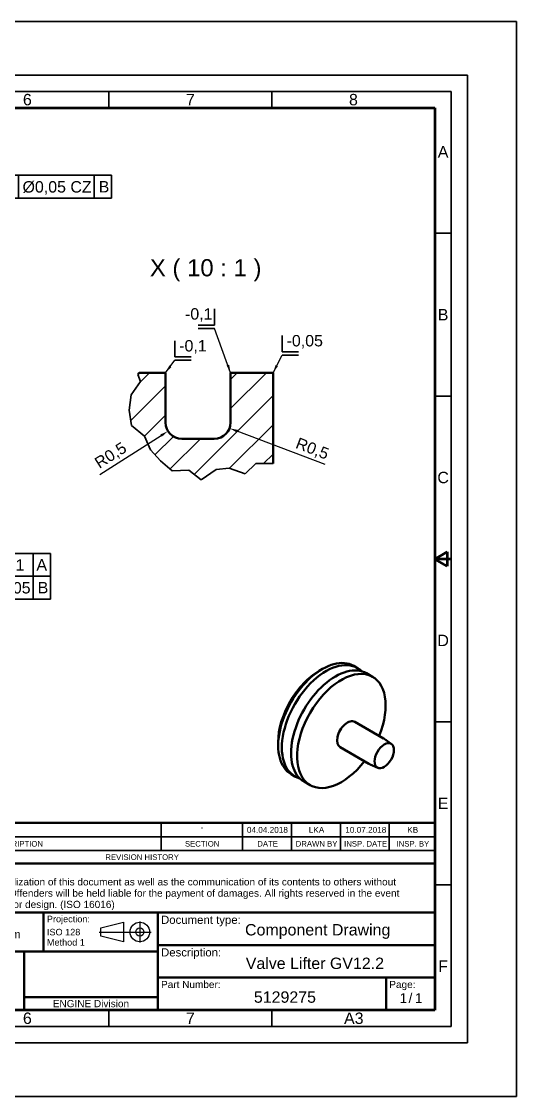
# Model space of a CAD drawing. Header units: millimetres. Extents: x -8 to 218, y -8 to 157.
# Drawn here: x 141.6 to 217.5, y -8.2 to 156.8 of the extents above; entities that cross this region are included whole.
import ezdxf

# ---------------------------------------------------------------- set-up
doc = ezdxf.new("R2010")
doc.units = ezdxf.units.MM
doc.header["$LTSCALE"] = 0.5
for name, color, linetype, lineweight in [('Bemaßungen(DIN)', 7, 'Continuous', 35), ('Bruchlinien(DIN)', 7, 'Continuous', 35), ('Rahmen_Feldeinteilung', 7, 'Continuous', 35), ('Rahmen_Formatbeschneidung', 7, 'Continuous', 35), ('Rahmen_Mittenmarkierung', 7, 'Continuous', 70), ('Rahmen_Unbeschnitten', 7, 'Continuous', 35), ('Rahmen_Zeichnungsflächenbegrenzung', 7, 'Continuous', 70), ('Sichtbare Kanten(DIN)', 7, 'Continuous', 50), ('Skizziergeometrie(DIN)', 7, 'Continuous', 50), ('Symbole(DIN)', 7, 'Continuous', 35)]:
    doc.layers.add(name, color=color, linetype=linetype, lineweight=lineweight)
doc.layers.add('Schraffur', color=179, linetype='Continuous', lineweight=9, true_color=0x1e1e47)
doc.styles.add('01_Aktuell-DIN-Revtab', font='arial.ttf')
doc.styles.add('0_Aktuell-DIN-Revtab', font='arial.ttf')
doc.styles.add('Aktuell-BSI', font='arial.ttf')
doc.styles.add('Aktuell-DIN', font='arial.ttf')
doc.styles.add('HOBText5', font='arial.ttf')
doc.styles.add('Rahmen_Text_Feldbez', font='arial.ttf')
doc.styles.get("Standard").update_dxf_attribs({"font": 'isocp.shx'})
doc.styles.add('Textstil13', font='')
doc.styles.add('Textstil16', font='arial.ttf')
doc.styles.add('Textstil70', font='arial.ttf')
doc.styles.get('Textstil13').set_extended_font_data('AIGDT')
doc.dimstyles.new('Bemaßung', dxfattribs={"dimscale": 0.5, "dimtxt": 3.5, "dimasz": 2.5, "dimexe": 1.5, "dimexo": 0, "dimgap": 0.8, "dimtad": 1, "dimdec": 8, "dimrnd": 1e-08, "dimtxsty": 'Aktuell-BSI', "dimcen": 0.09, "dimdle": 10, "dimclrd": 7, "dimclre": 7, "dimclrt": 7, "dimadec": 6, "dimazin": 2, "dimtfac": 0.714286, "dimtdec": 8, "dimtmove": 0, "dimatfit": 3, "dimfxl": 1, "dimtolj": 1, "dimlwd": 25, "dimlwe": 25, "dimarcsym": 0})
doc.dimstyles.new('Führungslinie(DIN)', dxfattribs={"dimscale": 0.5, "dimtxt": 0.18, "dimasz": 2.5, "dimexe": 0.18, "dimexo": 0.0625, "dimgap": 0.09, "dimtad": 0, "dimtih": 1, "dimtoh": 1, "dimdec": 4, "dimzin": 0, "dimdsep": 46, "dimtxsty": 'Standard', "dimcen": 0.09, "dimadec": 0, "dimazin": 0, "dimtfac": 1, "dimtdec": 4, "dimtofl": 0, "dimtmove": 0, "dimatfit": 3, "dimfxl": 1, "dimtolj": 1, "dimtzin": 0, "dimarcsym": 0})

# ---------------------------------------------------------------- blocks, each defined once
blk = doc.blocks.new('*D34')
at = {"layer": 'Bemaßungen(DIN)', "color": 7, "linetype": 'Continuous', "lineweight": 25, "transparency": 16777216}
blk.add_line((188.15, 88.74), (174.67, 93.87), dxfattribs=at)
at = {"layer": 'Bemaßungen(DIN)', "color": 7, "linetype": 'Continuous', "transparency": 16777216}
blk.add_solid([(174.75, 94.07), (174.6, 93.68), (173.5, 94.32)], dxfattribs=at)
at = {"layer": 'Defpoints', "color": 0, "linetype": 'Continuous', "transparency": 16777216}
for p in [(171.17, 95.21), (173.5, 94.32)]:
    blk.add_point(p, dxfattribs=at)
at = {"layer": 'Bemaßungen(DIN)', "color": 7, "linetype": 'Continuous', "lineweight": 25, "transparency": 16777216, "insert": (184.11, 92.96), "char_height": 1.75, "attachment_point": 1, "rotation": 339.1591, "style": 'Aktuell-BSI'}
blk.add_mtext('\\A1;R0,5', dxfattribs=at)
blk = doc.blocks.new('*D35')
at = {"layer": 'Bemaßungen(DIN)', "color": 7, "linetype": 'Continuous', "lineweight": 25, "transparency": 16777216}
blk.add_line((153.61, 87.22), (163, 93.19), dxfattribs=at)
at = {"layer": 'Bemaßungen(DIN)', "color": 7, "linetype": 'Continuous', "transparency": 16777216}
blk.add_solid([(162.89, 93.37), (163.12, 93.02), (164.06, 93.87)], dxfattribs=at)
at = {"layer": 'Defpoints', "color": 0, "linetype": 'Continuous', "transparency": 16777216}
for p in [(166.17, 95.21), (164.06, 93.87)]:
    blk.add_point(p, dxfattribs=at)
at = {"layer": 'Bemaßungen(DIN)', "color": 7, "linetype": 'Continuous', "lineweight": 25, "transparency": 16777216, "insert": (152.6, 89.54), "char_height": 1.75, "attachment_point": 1, "rotation": 32.4625, "style": 'Aktuell-BSI'}
blk.add_mtext('\\A1;R0,5', dxfattribs=at)
blk = doc.blocks.new('&Symbol für Form- und Lagetoleranzen2')
at = {"layer": 'Symbole(DIN)'}
for p, q in [((274.63, 266.28), (310.77, 266.28)), ((274.63, 266.28), (274.63, 259.28)), ((282.31, 266.28), (282.31, 259.28)), ((305.51, 266.28), (305.51, 259.28)), ((310.77, 266.28), (310.77, 259.28)), ((274.63, 259.28), (310.77, 259.28))]:
    blk.add_line(p, q, dxfattribs=at)
at = {"layer": 'Symbole(DIN)', "color": 7, "linetype": 'Continuous', "lineweight": 25}
for p, q in [((271.45, 254.06), (271.45, 262.78)), ((271.45, 262.78), (274.63, 262.78)), ((271.13, 254.06), (271.45, 251.56)), ((271.78, 254.06), (271.13, 254.06)), ((271.45, 254.06), (271.45, 251.56)), ((271.45, 251.56), (271.78, 254.06))]:
    blk.add_line(p, q, dxfattribs=at)
at = {"layer": 'Symbole(DIN)', "color": 7, "linetype": 'Continuous', "lineweight": 25, "flags": 128}
blk.add_lwpolyline([(271.13, 254.06), (271.45, 251.56), (271.78, 254.06), (271.13, 254.06)], dxfattribs=at)
at = {"layer": 'Symbole(DIN)', "color": 7}
blk.add_solid([(271.13, 254.06), (271.45, 251.56), (271.78, 254.06), (271.13, 254.06)], dxfattribs=at)
at = {"layer": 'Symbole(DIN)', "char_height": 3.5, "attachment_point": 7}
for s, insert, style in [('2x', (275.78, 268.03), 'Aktuell-BSI'), ('Ø0,05 CZ', (283.52, 260.34), 'Aktuell-BSI'), ('B', (306.88, 261.03), 'Aktuell-BSI'), ('r', (275.89, 260.21), 'Textstil13')]:
    blk.add_mtext(s, dxfattribs=dict(at, insert=insert, style=style))
blk = doc.blocks.new('Ränder A3 quer')
at = {"layer": 'Rahmen_Feldeinteilung'}
for p, q in [((15, 292), (415, 292)), ((310, 292), (310, 287)), ((360, 292), (360, 287)), ((415, 292), (415, 5)), ((410, 248.5), (415, 248.5)), ((410, 198.5), (415, 198.5)), ((415, 148.5), (410, 148.5)), ((410, 98.5), (415, 98.5)), ((410, 48.5), (415, 48.5)), ((310, 5), (310, 10)), ((360, 5), (360, 10)), ((415, 5), (15, 5))]:
    blk.add_line(p, q, dxfattribs=at)
at = {"layer": 'Rahmen_Formatbeschneidung'}
for p, q in [((0, 297), (420, 297)), ((420, 297), (420, 0)), ((420, 0), (0, 0))]:
    blk.add_line(p, q, dxfattribs=at)
at = {"layer": 'Rahmen_Mittenmarkierung'}
for p, q in [((410, 148.5), (413.75, 150.67)), ((413.75, 150.67), (413.75, 146.33)), ((415, 148.5), (410, 148.5)), ((413.75, 146.33), (410, 148.5))]:
    blk.add_line(p, q, dxfattribs=at)
at = {"layer": 'Rahmen_Unbeschnitten'}
for p, q in [((-15, 313.5), (435, 313.5)), ((435, 313.5), (435, -16.5)), ((435, -16.5), (-15, -16.5))]:
    blk.add_line(p, q, dxfattribs=at)
at = {"layer": 'Rahmen_Zeichnungsflächenbegrenzung'}
for p, q in [((20, 287), (410, 287)), ((410, 287), (410, 10)), ((410, 10), (20, 10))]:
    blk.add_line(p, q, dxfattribs=at)
at = {"layer": 'Rahmen_Feldeinteilung', "color": 7, "char_height": 3.5, "attachment_point": 5, "style": 'Rahmen_Text_Feldbez'}
for s, insert in [('6', (285, 289.5)), ('7', (335, 289.52)), ('8', (385, 289.5)), ('A', (412.5, 273.5)), ('B', (412.5, 223.5)), ('C', (412.5, 173.5)), ('D', (412.5, 123.5)), ('E', (412.5, 73.5)), ('F', (412.5, 23.5)), ('6', (285, 7.5)), ('7', (335, 7.52))]:
    blk.add_mtext(s, dxfattribs=dict(at, insert=insert))
at = {"layer": 'Rahmen_Feldeinteilung', "color": 7, "style": 'Rahmen_Text_Feldbez'}
blk.add_attdef('Blattgröße_001', (382.12, 5.77), '', height=3.5, dxfattribs=at)
blk = doc.blocks.new('&Symbol für Form- und Lagetoleranzen4')
at = {"layer": 'Symbole(DIN)', "color": 7, "linetype": 'Continuous', "lineweight": 25}
for p, q in [((258.32, 165.69), (257.99, 163.19)), ((258.32, 163.19), (258.32, 165.69)), ((258.64, 163.19), (258.32, 165.69)), ((257.99, 163.19), (258.64, 163.19)), ((258.32, 163.19), (258.31, 143.21)), ((258.31, 143.21), (262.02, 143.21))]:
    blk.add_line(p, q, dxfattribs=at)
at = {"layer": 'Symbole(DIN)'}
for p, q in [((262.02, 150.21), (292.06, 150.21)), ((262.02, 150.21), (262.02, 136.21)), ((271.47, 150.21), (271.47, 143.21)), ((286.78, 150.21), (286.78, 143.21)), ((292.06, 150.21), (292.06, 143.21)), ((262.02, 143.21), (292.06, 143.21)), ((271.47, 143.21), (271.47, 136.21)), ((286.78, 143.21), (286.78, 136.21)), ((292.06, 143.21), (292.06, 136.21)), ((262.02, 136.21), (292.06, 136.21))]:
    blk.add_line(p, q, dxfattribs=at)
at = {"layer": 'Symbole(DIN)', "color": 7, "linetype": 'Continuous', "lineweight": 25, "flags": 128}
blk.add_lwpolyline([(258.64, 163.19), (258.32, 165.69), (257.99, 163.19), (258.64, 163.19)], dxfattribs=at)
at = {"layer": 'Symbole(DIN)', "color": 7}
blk.add_solid([(258.64, 163.19), (258.32, 165.69), (257.99, 163.19), (258.64, 163.19)], dxfattribs=at)
at = {"layer": 'Symbole(DIN)', "char_height": 3.5, "attachment_point": 7}
for s, insert, style in [('b', (263.29, 144.13), 'Textstil13'), ('0,01', (274.58, 144.27), 'Aktuell-BSI'), ('A', (287.78, 144.96), 'Aktuell-BSI'), ('r', (264.17, 137.14), 'Textstil13'), ('Ø0,05', (272.67, 137.27), 'Aktuell-BSI'), ('B', (288.17, 137.96), 'Aktuell-BSI')]:
    blk.add_mtext(s, dxfattribs=dict(at, insert=insert, style=style))
blk = doc.blocks.new('Kantenbruch links unten')
at = {"layer": 'Skizziergeometrie(DIN)', "lineweight": 35}
for p, q in [((0, 6), (0, 1)), ((0, 1), (5, 1)), ((0, 0), (5, 0))]:
    blk.add_line(p, q, dxfattribs=at)
at = {"layer": 'Symbole(DIN)', "color": 7, "style": 'Aktuell-DIN'}
blk.add_attdef('Kantenbruch_001', (1.34, 2.69), '', height=3.5, dxfattribs=at)
blk = doc.blocks.new('Kantenbruch rechts unten')
at = {"layer": 'Skizziergeometrie(DIN)', "lineweight": 35}
for p, q in [((0, 1), (0, 6)), ((-5, 1), (0, 1)), ((0, 0), (-5, 0))]:
    blk.add_line(p, q, dxfattribs=at)
at = {"layer": 'Symbole(DIN)', "color": 7, "style": 'Aktuell-DIN'}
blk.add_attdef('Kantenbruch_001', (-9.03, 2.69), '', height=3.5, dxfattribs=at)
blk = doc.blocks.new('Schriftfelder Extern_neu')
at = {"layer": 'Skizziergeometrie(DIN)'}
for p, q in [((78.45, 158.45), (258.45, 158.45)), ((78.45, 143.45), (78.45, 158.45)), ((258.45, 158.45), (258.45, 143.45)), ((258.45, 143.45), (78.45, 143.45)), ((78.45, 143.45), (98.45, 143.45)), ((78.45, 131.45), (78.45, 143.45)), ((98.45, 143.45), (98.45, 131.45)), ((98.45, 143.45), (118.45, 143.45)), ((98.45, 131.45), (98.45, 143.45)), ((118.45, 143.45), (118.45, 131.45)), ((118.45, 143.45), (138.45, 143.45)), ((118.45, 131.45), (118.45, 143.45)), ((138.45, 143.45), (173.45, 143.45)), ((138.45, 131.45), (138.45, 143.45)), ((138.45, 143.45), (138.45, 131.45)), ((173.45, 143.45), (258.45, 143.45)), ((173.45, 133.45), (173.45, 143.45)), ((173.45, 143.45), (173.45, 131.45)), ((258.45, 143.45), (258.45, 133.45)), ((258.45, 133.45), (173.45, 133.45)), ((173.45, 133.45), (258.45, 133.45)), ((173.45, 123.45), (173.45, 133.45)), ((258.45, 133.45), (258.45, 123.45)), ((78.45, 113.45), (78.45, 131.45)), ((78.45, 131.45), (132.45, 131.45)), ((98.45, 131.45), (78.45, 131.45)), ((118.45, 131.45), (98.45, 131.45)), ((138.45, 131.45), (118.45, 131.45)), ((132.45, 113.45), (132.45, 131.45)), ((132.45, 131.45), (173.45, 131.45)), ((132.45, 113.45), (132.45, 131.45)), ((173.45, 131.45), (138.45, 131.45)), ((173.45, 131.45), (173.45, 113.45)), ((173.45, 123.45), (243.45, 123.45)), ((173.45, 113.45), (173.45, 123.45)), ((258.45, 123.45), (173.45, 123.45)), ((243.45, 123.45), (243.45, 113.45)), ((243.45, 123.45), (258.45, 123.45)), ((243.45, 113.45), (243.45, 123.45)), ((258.45, 123.45), (258.45, 113.45)), ((132.45, 117.45), (173.45, 117.45)), ((78.45, 113.45), (132.45, 113.45)), ((173.45, 113.45), (132.45, 113.45)), ((243.45, 113.45), (173.45, 113.45)), ((258.45, 113.45), (243.45, 113.45))]:
    blk.add_line(p, q, dxfattribs=at)
at = {"layer": 'Skizziergeometrie(DIN)', "lineweight": 25}
for p, q in [((155.95, 138.7), (162.95, 140.45)), ((155.95, 136.2), (155.95, 138.7)), ((162.95, 140.45), (162.95, 134.45)), ((162.95, 134.45), (155.95, 136.2))]:
    blk.add_line(p, q, dxfattribs=at)
at = {"layer": 'Skizziergeometrie(DIN)', "linetype": 'Continuous', "lineweight": 25}
for p, q in [((167.95, 140.7), (167.95, 134.2)), ((155.45, 137.45), (171.45, 137.45))]:
    blk.add_line(p, q, dxfattribs=at)
at = {"layer": 'Skizziergeometrie(DIN)', "lineweight": 25}
for radius in [3, 1.25]:
    blk.add_circle((167.95, 137.45), radius, dxfattribs=at)
at = {"layer": 'Symbole(DIN)', "color": 7, "insert": (79.45, 157.41), "char_height": 2.2, "width": 169.8892, "attachment_point": 1, "line_spacing_factor": 0.944221, "style": 'Aktuell-DIN'}
blk.add_mtext('\\fArial|b0|i0;\\H2.2000;Copyright\\P\\fArial|b0|i0;\\H2.2000;The reproduction, distribution and utilization of this document as well as the communication of its contents to others without express authorization is prohibited. Offenders will be held liable for the payment of damages. All rights reserved in the event of the grant of a patent, utility model or design. (ISO 16016)', dxfattribs=at)
at = {"layer": 'Symbole(DIN)', "color": 7, "style": 'Aktuell-DIN'}
for s, insert, char_height, attachment_point in [('\\fArial|b0|i0;\\H2.0000;Weight:', (79.45, 142.45), 2, 1), ('\\fArial|b0|i0;\\H2.0000;Scale:', (99.45, 142.45), 2, 1), ('\\fArial|b0|i0;\\H2.0000;Unit:', (119.45, 142.45), 2, 1), ('\\fArial|b0|i0;\\H2.0000;Projection:', (139.45, 142.45), 2, 1), ('\\fArial|b0|i0;\\H2.5000;Document type:', (174.45, 142.45), 2.5, 1), ('\\fArial|b0|i0;\\H2.5000;mm', (128.45, 136.78), 2.5, 5), ('\\fArial|b0|i0;\\H2.5000;Description:', (174.45, 132.45), 2.5, 1), ('\\fArial|b0|i0;\\H2.2000;Part Number:', (174.45, 122.45), 2.2, 1), ('\\fArial|b0|i0;\\H3.0000;/', (250.95, 117.15), 3, 5), ('\\fArial|b0|i0;\\H1.5217;Drawing Approval Stamp', (105.45, 115.45), 1.5217, 5), ('\\fArial|b0|i0;\\H2.2000;ENGINE Division', (152.95, 115.45), 2.2, 5)]:
    blk.add_mtext(s, dxfattribs=dict(at, insert=insert, char_height=char_height, attachment_point=attachment_point))
at = {"layer": 'Symbole(DIN)', "color": 7, "insert": (139.45, 138.42), "char_height": 2, "attachment_point": 1, "line_spacing_factor": 0.944221, "style": 'Aktuell-DIN'}
blk.add_mtext('\\fArial|b0|i0;\\H2.0000;ISO 128\\P\\fArial|b0|i0;\\H2.0000;Method 1', dxfattribs=at)
at = {"layer": 'Symbole(DIN)', "color": 7, "insert": (244.45, 122.45), "char_height": 2.2, "width": 22.0499, "attachment_point": 1, "style": 'Aktuell-DIN'}
blk.add_mtext('\\fArial|b0|i0;\\H2.2000;Page:', dxfattribs=at)
at = {"layer": 'Symbole(DIN)', "color": 7}
for tag, p, height, style in [('Component_drawing/Assembly_001', (200.21, 136.39), 3.5, 'Aktuell-DIN'), ('MASSE\\P2;_001', (88.37, 135.2), 2.5, 'Textstil16'), ('Anfänglicher_Ansichtsmaßstab_001', (105.83, 135.2), 2.5, 'Textstil16'), ('BEZEICHNUNG_001', (200.43, 126.09), 3.5, 'Aktuell-DIN'), ('BAUTEILNUMMER_001', (202.93, 115.73), 3.5, 'Aktuell-DIN'), ('Blattnummer_001', (247.59, 115.65), 3, 'Textstil70'), ('Anzahl_der_Blätter_001', (252.3, 115.65), 3, 'Textstil70')]:
    blk.add_attdef(tag, p, '', height=height, dxfattribs=dict(at, style=style))
blk = doc.blocks.new('REVISION HISTORY')
at = {"layer": 'Symbole(DIN)', "lineweight": 50}
for p, q in [((230, 67.51), (410, 67.51)), ((230, 67.51), (230, 63.18)), ((410, 67.51), (410, 63.18)), ((230, 58.98), (230, 63.18)), ((410, 58.98), (410, 63.18)), ((230, 55), (230, 58.98)), ((410, 55), (410, 58.98)), ((230, 55), (410, 55))]:
    blk.add_line(p, q, dxfattribs=at)
at = {"layer": 'Symbole(DIN)'}
for p, q in [((237, 67.51), (237, 63.18)), ((326, 67.51), (326, 63.18)), ((351, 67.51), (351, 63.18)), ((366, 67.51), (366, 63.18)), ((381, 67.51), (381, 63.18)), ((396, 67.51), (396, 63.18)), ((230, 63.18), (410, 63.18)), ((237, 58.98), (237, 63.18)), ((326, 58.98), (326, 63.18)), ((351, 58.98), (351, 63.18)), ((366, 58.98), (366, 63.18)), ((381, 58.98), (381, 63.18)), ((396, 58.98), (396, 63.18)), ((230, 58.98), (410, 58.98))]:
    blk.add_line(p, q, dxfattribs=at)
at = {"layer": 'Symbole(DIN)', "color": 7, "attachment_point": 7}
for s, insert, char_height, style in [('1', (233.09, 64.44), 1.8, '01_Aktuell-DIN-Revtab'), ('Start drawing', (238.12, 64.17), 1.8, '01_Aktuell-DIN-Revtab'), ('-', (338.16, 65.23), 1.8, '01_Aktuell-DIN-Revtab'), ('04.04.2018', (352.32, 64.43), 1.8, '01_Aktuell-DIN-Revtab'), ('LKA', (371.31, 64.45), 1.8, '01_Aktuell-DIN-Revtab'), ('10.07.2018', (382.5, 64.43), 1.8, '01_Aktuell-DIN-Revtab'), ('KB', (401.52, 64.45), 1.8, '01_Aktuell-DIN-Revtab'), ('REV.', (230.92, 60.23), 1.7, '0_Aktuell-DIN-Revtab'), ('DESCRIPTION', (273.57, 60.2), 1.7, '0_Aktuell-DIN-Revtab'), ('SECTION', (333.33, 60.2), 1.7, '0_Aktuell-DIN-Revtab'), ('DATE', (355.52, 60.23), 1.7, '0_Aktuell-DIN-Revtab'), ('DRAWN BY', (367.29, 60.23), 1.7, '0_Aktuell-DIN-Revtab'), ('INSP. DATE', (382.13, 60.2), 1.7, '0_Aktuell-DIN-Revtab'), ('INSP. BY', (398.22, 60.2), 1.7, '0_Aktuell-DIN-Revtab'), ('REVISION HISTORY', (308.91, 56.11), 1.7, '0_Aktuell-DIN-Revtab')]:
    blk.add_mtext(s, dxfattribs=dict(at, insert=insert, char_height=char_height, style=style))

msp = doc.modelspace()

# ---------------------------------------------------------------- hatches: boundary and pattern name
at = {"layer": 'Schraffur'}
h = msp.add_hatch(dxfattribs=at)
h.set_pattern_fill('ANSI31', color=256, scale=25.4, style=0)
h.set_pattern_definition([(45, (0, 0), (-2.245064, 2.245064), [])])
edge = h.paths.add_edge_path()
edge.add_line((158.40825284, 99.46899105), (159.85285138, 101.5137306))
edge.add_line((159.85285138, 101.5137306), (159.41564247, 102.57941554))
edge.add_line((159.41564247, 102.57941554), (159.6685277, 102.83230077))
edge.add_line((159.6685277, 102.83230077), (163.6685277, 102.83230077))
edge.add_line((163.6685277, 102.83230077), (163.6685277, 95.20730077))
edge.add_ellipse((166.1685277, 95.20730077), major_axis=(0, -2.5), ratio=1, start_angle=270, end_angle=360)
edge.add_line((166.1685277, 92.70730077), (171.1685277, 92.70730077))
edge.add_ellipse((171.1685277, 95.20730077), major_axis=(2.5, 0), ratio=1, start_angle=270, end_angle=360)
edge.add_line((173.6685277, 95.20730077), (173.6685277, 102.83230077))
edge.add_line((173.6685277, 102.83230077), (180.1685277, 102.83230077))
edge.add_line((180.1685277, 102.83230077), (180.1685277, 88.8945139))
edge.add_line((180.1685277, 88.8945139), (177.53477326, 88.92837479))
edge.add_line((177.53477326, 88.92837479), (175.87559378, 87.3074247))
edge.add_line((175.87559378, 87.3074247), (173.43668751, 88.1970809))
edge.add_line((173.43668751, 88.1970809), (171.44914563, 87.98919614))
edge.add_line((171.44914563, 87.98919614), (169.14384339, 86.39497234))
edge.add_line((169.14384339, 86.39497234), (167.23514246, 87.8911125))
edge.add_line((167.23514246, 87.8911125), (164.71269997, 87.8011249))
edge.add_line((164.71269997, 87.8011249), (162.91553698, 89.29903227))
edge.add_line((162.91553698, 89.29903227), (161.3594482, 91.00272965))
edge.add_line((161.3594482, 91.00272965), (160.45979747, 93.12428793))
edge.add_line((160.45979747, 93.12428793), (158.45985929, 94.74127745))
edge.add_line((158.45985929, 94.74127745), (158.09792043, 97.11480982))
edge.add_line((158.09792043, 97.11480982), (158.40825284, 99.46899105))

# ---------------------------------------------------------------- linework, layer by layer
at = {"layer": 'Bruchlinien(DIN)'}
for p, q in [((159.85285138, 101.5137306), (159.41564247, 102.57941554)), ((158.40825284, 99.46899105), (159.85285138, 101.5137306)), ((158.09792043, 97.11480982), (158.40825284, 99.46899105)), ((158.45985929, 94.74127745), (158.09792043, 97.11480982)), ((160.45979747, 93.12428793), (158.45985929, 94.74127745)), ((161.3594482, 91.00272965), (160.45979747, 93.12428793)), ((162.91553698, 89.29903227), (161.3594482, 91.00272965)), ((164.71269997, 87.8011249), (162.91553698, 89.29903227)), ((167.23514246, 87.8911125), (164.71269997, 87.8011249)), ((169.14384339, 86.39497234), (167.23514246, 87.8911125)), ((171.44914563, 87.98919614), (169.14384339, 86.39497234)), ((173.43668751, 88.1970809), (171.44914563, 87.98919614)), ((175.87559378, 87.3074247), (173.43668751, 88.1970809)), ((177.53477326, 88.92837479), (175.87559378, 87.3074247)), ((180.1685277, 88.8945139), (177.53477326, 88.92837479))]:
    msp.add_line(p, q, dxfattribs=at)
at = {"layer": 'Sichtbare Kanten(DIN)'}
for p, q in [((159.6685277, 102.83230077), (159.41564247, 102.57941554)), ((163.6685277, 102.83230077), (159.6685277, 102.83230077)), ((163.6685277, 95.20730077), (163.6685277, 102.83230077)), ((180.1685277, 102.83230077), (173.6685277, 102.83230077)), ((173.6685277, 102.83230077), (173.6685277, 95.20730077)), ((180.1685277, 88.8945139), (180.1685277, 102.83230077)), ((171.1685277, 92.70730077), (166.1685277, 92.70730077)), ((192.54642773, 57.84443693), (193.11211316, 57.5178383)), ((187.25145299, 57.08318643), (187.74642773, 57.36896023)), ((194.52632672, 56.70134172), (195.44556554, 56.17061894)), ((192.7104167, 49.2627089), (197.11818651, 46.71788181)), ((198.33759547, 45.84251035), (197.3048519, 46.596363)), ((180.95820263, 46.18295707), (180.95820263, 45.61140947)), ((190.4604167, 45.36559458), (194.86818651, 42.82076749)), ((196.23598491, 42.20241409), (195.06675758, 42.71986993)), ((182.94642773, 41.21674918), (183.51211316, 40.89015055)), ((184.92632672, 40.07365396), (185.84556554, 39.54293119))]:
    msp.add_line(p, q, dxfattribs=at)
for centre, start, end in [((166.1685277, 95.20730077), 180, 270), ((171.1685277, 95.20730077), 270, 0)]:
    msp.add_arc(centre, 2.5, start, end, dxfattribs=at)
for centre, major_axis, start_param, end_param in [((187.74642773, 49.53059305), (-4.8, -8.31384388), 3.1415926536, 6.2831853072), ((188.31211316, 49.20399442), (4.8, 8.31384388), 6.1353333035, 9.5726299645), ((189.72632672, 48.38749784), (4.8, 8.31384388), 0, 3.1415926536), ((187.25145299, 49.81636686), (-4.45, -7.70762609), 3.926990817, 5.4977871438), ((190.64556554, 47.85677506), (4.8, 8.31384388), 4.9489645912, 10.7589986767), ((191.5854167, 47.31415174), (1.125, 1.94855716), 0, 3.1415926536)]:
    msp.add_ellipse(centre, major_axis=major_axis, ratio=0.5773502692, start_param=start_param, end_param=end_param, dxfattribs=at)
msp.add_ellipse((197.2216586, 44.06006596), major_axis=(-1.05282185, -1.82354094), ratio=0.5773502692, dxfattribs=at)
for points, knots in [([(197.3048519, 46.596363), (197.29290972, 46.60508022), (197.28085773, 46.61368276), (197.25654486, 46.63064781), (197.24428397, 46.63901032), (197.2195647, 46.65548516), (197.20710631, 46.66359749), (197.18200409, 46.67956246), (197.16936025, 46.6874151), (197.14389972, 46.70285187), (197.13108305, 46.71043599), (197.11818651, 46.71788181)], [3.865087461433, 3.865087461433, 3.865087461433, 3.865087461433, 3.877468132544, 3.877468132544, 3.889848803655, 3.889848803655, 3.902229474766, 3.902229474766, 3.914610145876, 3.914610145876, 3.926990816987, 3.926990816987, 3.926990816987, 3.926990816987]), ([(194.86818651, 42.82076749), (194.88108305, 42.81332168), (194.89405943, 42.80601417), (194.92015832, 42.7916831), (194.93328083, 42.78465953), (194.95965802, 42.77090285), (194.97291269, 42.76416974), (194.99953996, 42.75099964), (195.01291254, 42.74456265), (195.03976115, 42.73198961), (195.05323716, 42.72585355), (195.06675758, 42.71986993)], [0.785398163397, 0.785398163397, 0.785398163397, 0.785398163397, 0.797778834508, 0.797778834508, 0.810159505619, 0.810159505619, 0.82254017673, 0.82254017673, 0.83492084784, 0.83492084784, 0.847301518951, 0.847301518951, 0.847301518951, 0.847301518951])]:
    msp.add_open_spline(points, degree=3, knots=knots, dxfattribs=at)

# ---------------------------------------------------------------- block references
at = {"xscale": 0.5, "yscale": 0.5, "zscale": 0.5}
for name, p, values in [('Ränder A3 quer', (0, 0), {'Blattgröße_001': 'A3'}), ('Kantenbruch rechts unten', (171.18834551, 109.6508819), {'Kantenbruch_001': '-0,1'}), ('Kantenbruch links unten', (165.11257421, 104.75753266), {'Kantenbruch_001': '-0,1'}), ('Kantenbruch links unten', (181.57901993, 105.53690613), {'Kantenbruch_001': '-0,05'}), ('Schriftfelder Extern_neu', (75.77260717, -51.72660765), {'BAUTEILNUMMER_001': '5129275', 'BEZEICHNUNG_001': 'Valve Lifter GV12.2', 'MASSE\\P2;_001': '-', 'Anfänglicher_Ansichtsmaßstab_001': '2 : 1', 'Blattnummer_001': '1', 'Anzahl_der_Blätter_001': '1', 'Component_drawing/Assembly_001': 'Component Drawing'})]:
    msp.add_blockref(name, p, dxfattribs=at).add_auto_attribs(values)
at = {"layer": 'Symbole(DIN)', "xscale": 0.5, "yscale": 0.5, "zscale": 0.5}
for name in ['&Symbol für Form- und Lagetoleranzen2', '&Symbol für Form- und Lagetoleranzen4', 'REVISION HISTORY']:
    msp.add_blockref(name, (0, 0), dxfattribs=at)

# ---------------------------------------------------------------- texts
at = {"layer": 'Symbole(DIN)', "color": 7, "insert": (161.28133086, 116.84826347), "char_height": 2.6249998808, "attachment_point": 7, "style": 'HOBText5'}
msp.add_mtext('X ( 10 : 1 )', dxfattribs=at)

# ---------------------------------------------------------------- dimensions: what is measured, and where the dimension line sits
at = {"layer": 'Bemaßungen(DIN)', "color": 7, "linetype": 'Continuous', "lineweight": 25}
for center, mpoint, picture, middle in [((166.1685277, 95.20730077), (164.05916975, 93.86543303), '*D35', (156.00066788, 88.73901826)), ((171.1685277, 95.20730077), (173.50495729, 94.31786456), '*D34', (185.49539362, 89.75332374))]:
    dim = msp.add_radius_dim(center=center, mpoint=mpoint, dimstyle='Bemaßung', override={"dimgap": 0.8, "dimdec": 1, "dimlfac": 0.2, "dimcen": 0, "dimtol": 0, "dimlim": 0, "dimtp": 0, "dimtm": 0, "dimtdec": 8, "dimtofl": 0}, dxfattribs=at)
    dim.commit()
    dim.dimension.update_dxf_attribs({"geometry": picture, "text_midpoint": middle, "dimtype": 164})

# ---------------------------------------------------------------- leaders
at = {"layer": 'Symbole(DIN)', "color": 7, "linetype": 'Continuous', "lineweight": 25}
for points in [[(173.6685277, 102.83230077), (171.18834551, 109.6508819)], [(163.6685277, 102.83230077), (165.11257421, 104.75753266)], [(180.1685277, 102.83230077), (181.57901993, 105.53690613)]]:
    msp.add_leader(points, dimstyle='Führungslinie(DIN)', override={"dimtad": 0}, dxfattribs=at)

doc.saveas('drawing.dxf')
